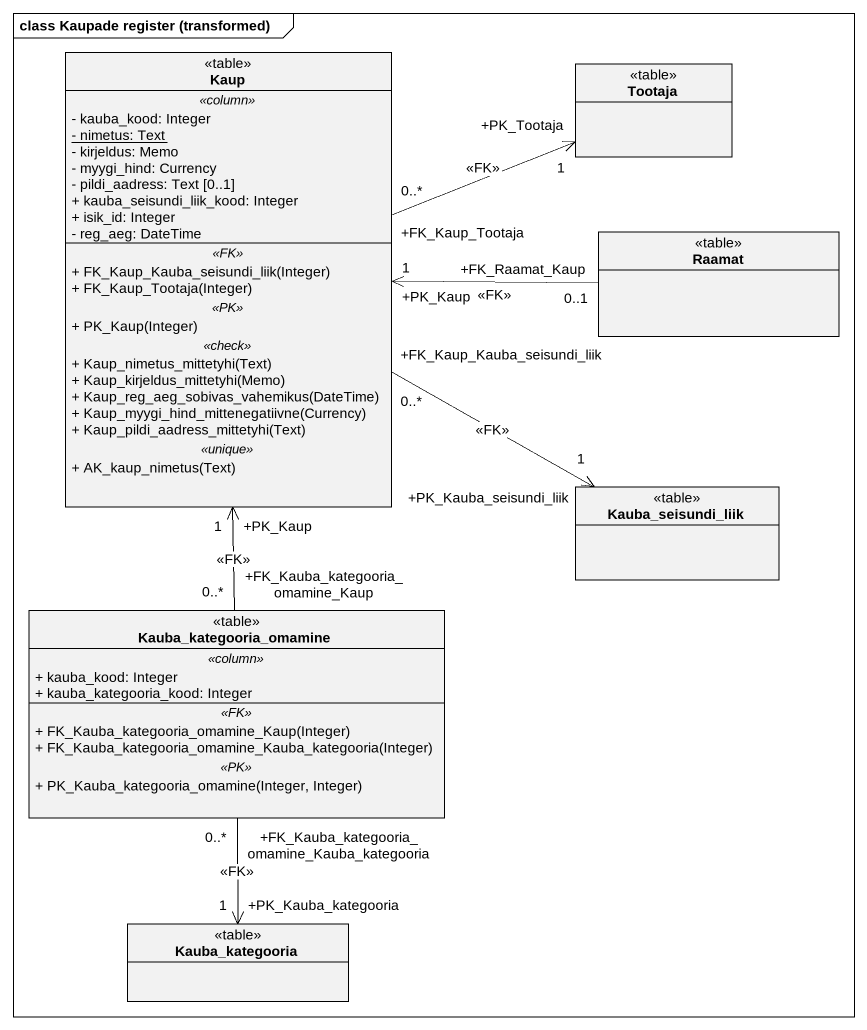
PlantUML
@startuml
mainframe class Kaupade register (transformed)
hide circle
hide empty members
skinparam classAttributeIconSize 0
class Kaup <<table>> {
  .. <<column>> ..
  - kauba_kood: Integer
  {static} - nimetus: Text
  - kirjeldus: Memo
  - myygi_hind: Currency
  - pildi_aadress: Text [0..1]
  + kauba_seisundi_liik_kood: Integer
  + isik_id: Integer
  - reg_aeg: DateTime
  .. <<FK>> ..
  + FK_Kaup_Kauba_seisundi_liik(Integer)
  + FK_Kaup_Tootaja(Integer)
  .. <<PK>> ..
  + PK_Kaup(Integer)
  .. <<check>> ..
  + Kaup_nimetus_mittetyhi(Text)
  + Kaup_kirjeldus_mittetyhi(Memo)
  + Kaup_reg_aeg_sobivas_vahemikus(DateTime)
  + Kaup_myygi_hind_mittenegatiivne(Currency)
  + Kaup_pildi_aadress_mittetyhi(Text)
  .. <<unique>> ..
  + AK_kaup_nimetus(Text)
}
class Tootaja <<table>>
class Raamat <<table>>
class Kauba_seisundi_liik <<table>>
class Kauba_kategooria_omamine <<table>> {
  .. <<column>> ..
  + kauba_kood: Integer
  + kauba_kategooria_kood: Integer
  .. <<FK>> ..
  + FK_Kauba_kategooria_omamine_Kaup(Integer)
  + FK_Kauba_kategooria_omamine_Kauba_kategooria(Integer)
  .. <<PK>> ..
  + PK_Kauba_kategooria_omamine(Integer, Integer)
}
class Kauba_kategooria <<table>>
Kaup "+FK_Kaup_Tootaja\n0..*" -right-> "+PK_Tootaja\n1" Tootaja : <<FK>>
Kaup "+FK_Kaup_Kauba_seisundi_liik\n0..*" -right-> "+PK_Kauba_seisundi_liik\n1" Kauba_seisundi_liik : <<FK>>
Raamat "+FK_Raamat_Kaup\n0..1" -left-> "+PK_Kaup\n1" Kaup : <<FK>>
Kauba_kategooria_omamine "+FK_Kauba_kategooria_omamine_Kaup\n0..*" -up-> "+PK_Kaup\n1" Kaup : <<FK>>
Kauba_kategooria_omamine "+FK_Kauba_kategooria_omamine_Kauba_kategooria\n0..*" --> "+PK_Kauba_kategooria\n1" Kauba_kategooria : <<FK>>
@enduml
